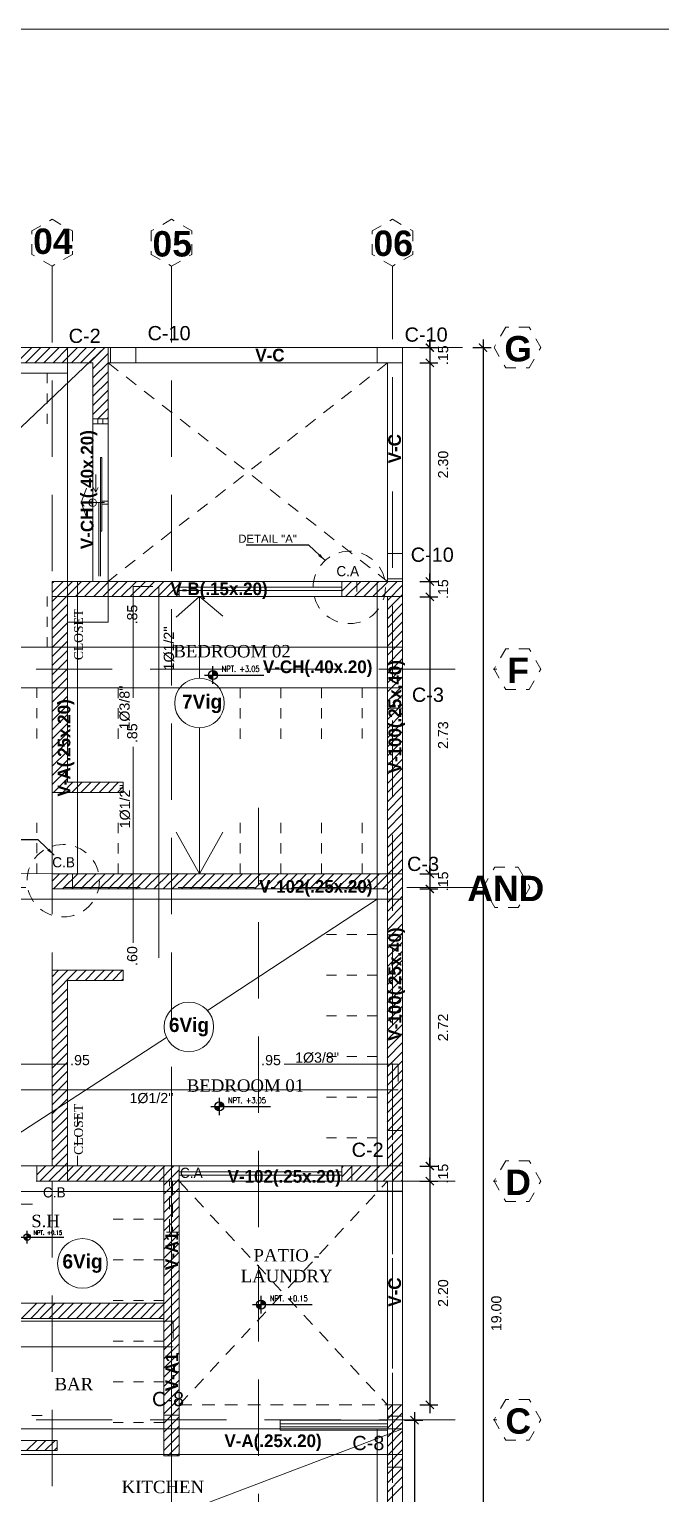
# Model space of a CAD drawing. Header units: millimetres. Extents: x -59 to 123, y 54 to 155.
# Drawn here: x 87.49 to 93.7, y 109.98 to 124.39 of the extents above; entities that cross this region are included whole.
import ezdxf
from ezdxf.enums import TextEntityAlignment as Align

# ---------------------------------------------------------------- set-up
doc = ezdxf.new("R2010")
doc.units = ezdxf.units.MM
for name, pattern in [('ACAD_ISO02W100', [15, 12, -3]), ('CONTINUA', [0]), ('DASHED', [0.75, 0.5, -0.25]), ('DASHED2', [0.375, 0.25, -0.125]), ('HIDDEN2', [0.1875, 0.125, -0.0625]), ('RAYITAS', [0.375, 0.25, -0.125])]:
    doc.linetypes.add(name, pattern=pattern)
doc.layers.get('0').update_dxf_attribs({"lineweight": 9})
doc.layers.get('Defpoints').update_dxf_attribs({"lineweight": 0})
for name, color, linetype in [('A-COT', 8, 'Continuous'), ('A-IND niveles', 8, 'Continuous'), ('A-PROY', 8, 'HIDDEN2'), ('A-TEX 010', 7, 'Continuous'), ('TEXTO', 2, 'Continuous')]:
    doc.layers.add(name, color=color, linetype=linetype)
for name, color, linetype, lineweight in [('A_mobiliario', 252, 'Continuous', 15), ('ACERO', 150, 'CONTINUA', 40), ('COTAS', 8, 'Continuous', 5), ('DET-CORTE', 86, 'Continuous', 50), ('EJES', 6, 'ACAD_ISO02W100', 5), ('murobajo', 7, 'Continuous', 30), ('MUROS', 7, 'Continuous', 80), ('PLUMA 1', 1, 'Continuous', 9), ('pluma1', 1, 'Continuous', 9), ('TEXTO VIGAS', 2, 'Continuous', 20), ('VENTANA BAJA', 150, 'Continuous', 20), ('VENTANAS', 7, 'Continuous', 0), ('VIDRIO', 7, 'Continuous', 5), ('VIGAS', 2, 'Continuous', 25), ('viguetas', 254, 'DASHED2', 9)]:
    doc.layers.add(name, color=color, linetype=linetype, lineweight=lineweight)
doc.styles.add('Henry', font='GOTHICB.TTF')
doc.styles.add('LUIS', font='arial.ttf')
doc.styles.add('ROMANS', font='ROMANS.SHX', dxfattribs={"width": 1.35, "height": 0.29})
doc.styles.add('ROMANS 0.75', font='romans.shx', dxfattribs={"width": 0.75})
doc.styles.get("Standard").update_dxf_attribs({"font": 'arial.ttf'})
doc.styles.add('STILUS', font='arial.ttf')
doc.styles.add('style1', font='arial.ttf', dxfattribs={"height": 0.1})
doc.styles.add('style2', font='bgothm.ttf')
doc.dimstyles.new('luis1', dxfattribs={"dimtxt": 0.1, "dimasz": 0.08, "dimexe": 0.08, "dimexo": 0.08, "dimgap": 0.08, "dimtad": 2, "dimzin": 4, "dimdsep": 46, "dimtxsty": 'style1', "dimblk": 'ARCHTICK', "dimcen": 2, "dimdle": 0.08, "dimclrd": 256, "dimclre": 256, "dimclrt": 256, "dimadec": 0, "dimazin": 1, "dimtfac": 1, "dimtix": 1, "dimtmove": 0, "dimatfit": 3, "dimfxl": 1, "dimtolj": 1, "dimarcsym": 0})

# ---------------------------------------------------------------- blocks, each defined once
blk = doc.blocks.new('A$C45F17A5E')
at = {"color": 250, "lineweight": 0}
for p, q in [((0.13, 0.259), (0.13, 0.203)), ((0.144, 0.229), (0.144, 0)), ((0.158, 0.259), (0.158, 0.203))]:
    blk.add_line(p, q, dxfattribs=at)
blk.add_lwpolyline([(0.288, 0.052), (0.144, 0), (0, 0.052)], dxfattribs=at)
blk.add_circle((0.144, 0.114), 0.0379, dxfattribs=at)
blk = doc.blocks.new('A$C37766BCA')
blk.add_line((0, 0.181), (1.22, 0.181))
blk.add_lwpolyline([(0.174, 0), (0.174, 0.361)])
at = {"const_width": 0.0923}
for points in [[(0.128, 0.181, 0.414214), (0.174, 0.135)], [(0.221, 0.181, 0.414214), (0.174, 0.227, 0.414214)]]:
    blk.add_lwpolyline(points, format="xyb", dxfattribs=at)
blk.add_circle((0.174, 0.181), 0.0923)
blk = doc.blocks.new('_ArchTick')
at = {"color": 0, "linetype": 'ByBlock', "const_width": 0.15}
blk.add_lwpolyline([(-0.5, -0.5), (0.5, 0.5)], dxfattribs=at)
blk = doc.blocks.new('*D1051')
at = {"layer": 'A-COT', "linetype": 'Continuous', "lineweight": -2, "transparency": 16777216}
for p, q in [((91.431, 121.254), (91.431, 121.334)), ((91.331, 121.254), (91.511, 121.254)), ((91.431, 121.254), (91.431, 121.104)), ((91.331, 121.104), (91.511, 121.104)), ((91.431, 121.104), (91.431, 121.024))]:
    blk.add_line(p, q, dxfattribs=at)
at = {"layer": 'Defpoints', "color": 0, "linetype": 'CONTINUA', "transparency": 16777216}
for p in [(91.163, 121.254), (91.013, 121.104), (91.431, 121.104)]:
    blk.add_point(p, dxfattribs=at)
at = {"layer": 'A-COT', "linetype": 'CONTINUA', "lineweight": -2, "transparency": 16777216, "xscale": 0.08, "yscale": 0.08, "zscale": 0.08}
for p, rotation in [((91.431, 121.254), 270), ((91.431, 121.104), 90)]:
    blk.add_blockref('_ArchTick', p, dxfattribs=dict(at, rotation=rotation))
at = {"layer": 'A-COT', "linetype": 'CONTINUA', "lineweight": 5, "transparency": 16777216, "insert": (91.562, 121.179), "char_height": 0.1, "attachment_point": 5, "rotation": 90, "style": 'style1'}
blk.add_mtext('\\A1;.15', dxfattribs=at)
blk = doc.blocks.new('*D1052')
at = {"layer": 'A-COT', "linetype": 'Continuous', "lineweight": -2, "transparency": 16777216}
for p, q in [((91.955, 121.334), (91.955, 102.174)), ((91.855, 121.254), (92.035, 121.254)), ((91.855, 102.254), (92.035, 102.254))]:
    blk.add_line(p, q, dxfattribs=at)
at = {"layer": 'Defpoints', "color": 0, "linetype": 'CONTINUA', "transparency": 16777216}
for p in [(91.163, 121.254), (91.163, 102.254), (91.955, 102.254)]:
    blk.add_point(p, dxfattribs=at)
at = {"layer": 'A-COT', "linetype": 'CONTINUA', "lineweight": -2, "transparency": 16777216, "xscale": 0.08, "yscale": 0.08, "zscale": 0.08}
for p, rotation in [((91.955, 121.254), 90), ((91.955, 102.254), 270)]:
    blk.add_blockref('_ArchTick', p, dxfattribs=dict(at, rotation=rotation))
at = {"layer": 'A-COT', "linetype": 'CONTINUA', "lineweight": 5, "transparency": 16777216, "insert": (92.086, 111.754), "char_height": 0.1, "attachment_point": 5, "rotation": 90, "style": 'style1'}
blk.add_mtext('\\A1;19.00', dxfattribs=at)
blk = doc.blocks.new('*D1065')
at = {"layer": 'A-COT', "linetype": 'Continuous', "lineweight": -2, "transparency": 16777216}
for p, q in [((91.431, 121.334), (91.431, 118.874)), ((91.331, 121.254), (91.511, 121.254)), ((91.331, 118.954), (91.511, 118.954))]:
    blk.add_line(p, q, dxfattribs=at)
at = {"layer": 'Defpoints', "color": 0, "linetype": 'CONTINUA', "transparency": 16777216}
for p in [(91.163, 121.254), (91.163, 118.954), (91.431, 118.954)]:
    blk.add_point(p, dxfattribs=at)
at = {"layer": 'A-COT', "linetype": 'CONTINUA', "lineweight": -2, "transparency": 16777216, "xscale": 0.08, "yscale": 0.08, "zscale": 0.08}
for p, rotation in [((91.431, 121.254), 90), ((91.431, 118.954), 270)]:
    blk.add_blockref('_ArchTick', p, dxfattribs=dict(at, rotation=rotation))
at = {"layer": 'A-COT', "linetype": 'CONTINUA', "lineweight": 5, "transparency": 16777216, "insert": (91.562, 120.104), "char_height": 0.1, "attachment_point": 5, "rotation": 90, "style": 'style1'}
blk.add_mtext('\\A1;2.30', dxfattribs=at)
blk = doc.blocks.new('*D1066')
at = {"layer": 'A-COT', "linetype": 'Continuous', "lineweight": -2, "transparency": 16777216}
for p, q in [((91.431, 118.954), (91.431, 119.034)), ((91.331, 118.954), (91.511, 118.954)), ((91.431, 118.954), (91.431, 118.804)), ((91.331, 118.804), (91.511, 118.804)), ((91.431, 118.804), (91.431, 118.724))]:
    blk.add_line(p, q, dxfattribs=at)
at = {"layer": 'Defpoints', "color": 0, "linetype": 'CONTINUA', "transparency": 16777216}
for p in [(91.163, 118.954), (91.013, 118.804), (91.431, 118.804)]:
    blk.add_point(p, dxfattribs=at)
at = {"layer": 'A-COT', "linetype": 'CONTINUA', "lineweight": -2, "transparency": 16777216, "xscale": 0.08, "yscale": 0.08, "zscale": 0.08}
for p, rotation in [((91.431, 118.954), 270), ((91.431, 118.804), 90)]:
    blk.add_blockref('_ArchTick', p, dxfattribs=dict(at, rotation=rotation))
at = {"layer": 'A-COT', "linetype": 'CONTINUA', "lineweight": 5, "transparency": 16777216, "insert": (91.562, 118.879), "char_height": 0.1, "attachment_point": 5, "rotation": 90, "style": 'style1'}
blk.add_mtext('\\A1;.15', dxfattribs=at)
blk = doc.blocks.new('*D1067')
at = {"layer": 'A-COT', "linetype": 'Continuous', "lineweight": -2, "transparency": 16777216}
for p, q in [((91.431, 118.884), (91.431, 115.999)), ((91.331, 118.804), (91.511, 118.804)), ((91.331, 116.079), (91.511, 116.079))]:
    blk.add_line(p, q, dxfattribs=at)
at = {"layer": 'Defpoints', "color": 0, "linetype": 'CONTINUA', "transparency": 16777216}
for p in [(91.013, 118.804), (91.013, 116.079), (91.431, 116.079)]:
    blk.add_point(p, dxfattribs=at)
at = {"layer": 'A-COT', "linetype": 'CONTINUA', "lineweight": -2, "transparency": 16777216, "xscale": 0.08, "yscale": 0.08, "zscale": 0.08}
for p, rotation in [((91.431, 118.804), 90), ((91.431, 116.079), 270)]:
    blk.add_blockref('_ArchTick', p, dxfattribs=dict(at, rotation=rotation))
at = {"layer": 'A-COT', "linetype": 'CONTINUA', "lineweight": 5, "transparency": 16777216, "insert": (91.562, 117.442), "char_height": 0.1, "attachment_point": 5, "rotation": 90, "style": 'style1'}
blk.add_mtext('\\A1;2.73', dxfattribs=at)
blk = doc.blocks.new('*D1068')
at = {"layer": 'A-COT', "linetype": 'Continuous', "lineweight": -2, "transparency": 16777216}
for p, q in [((91.431, 116.079), (91.431, 116.159)), ((91.331, 116.079), (91.511, 116.079)), ((91.431, 116.079), (91.431, 115.929)), ((91.331, 115.929), (91.511, 115.929)), ((91.431, 115.929), (91.431, 115.849))]:
    blk.add_line(p, q, dxfattribs=at)
at = {"layer": 'Defpoints', "color": 0, "linetype": 'CONTINUA', "transparency": 16777216}
for p in [(91.013, 116.079), (91.013, 115.929), (91.431, 115.929)]:
    blk.add_point(p, dxfattribs=at)
at = {"layer": 'A-COT', "linetype": 'CONTINUA', "lineweight": -2, "transparency": 16777216, "xscale": 0.08, "yscale": 0.08, "zscale": 0.08}
for p, rotation in [((91.431, 116.079), 270), ((91.431, 115.929), 90)]:
    blk.add_blockref('_ArchTick', p, dxfattribs=dict(at, rotation=rotation))
at = {"layer": 'A-COT', "linetype": 'CONTINUA', "lineweight": 5, "transparency": 16777216, "insert": (91.562, 116.004), "char_height": 0.1, "attachment_point": 5, "rotation": 90, "style": 'style1'}
blk.add_mtext('\\A1;.15', dxfattribs=at)
blk = doc.blocks.new('*D1069')
at = {"layer": 'A-COT', "linetype": 'Continuous', "lineweight": -2, "transparency": 16777216}
for p, q in [((91.431, 116.009), (91.431, 113.124)), ((91.331, 115.929), (91.511, 115.929)), ((91.331, 113.204), (91.511, 113.204))]:
    blk.add_line(p, q, dxfattribs=at)
at = {"layer": 'Defpoints', "color": 0, "linetype": 'CONTINUA', "transparency": 16777216}
for p in [(91.013, 115.929), (91.013, 113.204), (91.431, 113.204)]:
    blk.add_point(p, dxfattribs=at)
at = {"layer": 'A-COT', "linetype": 'CONTINUA', "lineweight": -2, "transparency": 16777216, "xscale": 0.08, "yscale": 0.08, "zscale": 0.08}
for p, rotation in [((91.431, 115.929), 90), ((91.431, 113.204), 270)]:
    blk.add_blockref('_ArchTick', p, dxfattribs=dict(at, rotation=rotation))
at = {"layer": 'A-COT', "linetype": 'CONTINUA', "lineweight": 5, "transparency": 16777216, "insert": (91.561, 114.567), "char_height": 0.1, "attachment_point": 5, "rotation": 90, "style": 'style1'}
blk.add_mtext('\\A1;2.72', dxfattribs=at)
blk = doc.blocks.new('*D1070')
at = {"layer": 'A-COT', "linetype": 'Continuous', "lineweight": -2, "transparency": 16777216}
for p, q in [((91.431, 113.204), (91.431, 113.284)), ((91.331, 113.204), (91.511, 113.204)), ((91.431, 113.204), (91.431, 113.054)), ((91.331, 113.054), (91.511, 113.054)), ((91.431, 113.054), (91.431, 112.974))]:
    blk.add_line(p, q, dxfattribs=at)
at = {"layer": 'Defpoints', "color": 0, "linetype": 'CONTINUA', "transparency": 16777216}
for p in [(91.013, 113.204), (91.163, 113.054), (91.431, 113.054)]:
    blk.add_point(p, dxfattribs=at)
at = {"layer": 'A-COT', "linetype": 'CONTINUA', "lineweight": -2, "transparency": 16777216, "xscale": 0.08, "yscale": 0.08, "zscale": 0.08}
for p, rotation in [((91.431, 113.204), 270), ((91.431, 113.054), 90)]:
    blk.add_blockref('_ArchTick', p, dxfattribs=dict(at, rotation=rotation))
at = {"layer": 'A-COT', "linetype": 'CONTINUA', "lineweight": 5, "transparency": 16777216, "insert": (91.562, 113.129), "char_height": 0.1, "attachment_point": 5, "rotation": 90, "style": 'style1'}
blk.add_mtext('\\A1;.15', dxfattribs=at)
blk = doc.blocks.new('*D1071')
at = {"layer": 'A-COT', "linetype": 'Continuous', "lineweight": -2, "transparency": 16777216}
for p, q in [((91.431, 113.134), (91.431, 110.774)), ((91.331, 113.054), (91.511, 113.054)), ((91.331, 110.854), (91.511, 110.854))]:
    blk.add_line(p, q, dxfattribs=at)
at = {"layer": 'Defpoints', "color": 0, "linetype": 'CONTINUA', "transparency": 16777216}
for p in [(91.163, 113.054), (91.163, 110.854), (91.431, 110.854)]:
    blk.add_point(p, dxfattribs=at)
at = {"layer": 'A-COT', "linetype": 'CONTINUA', "lineweight": -2, "transparency": 16777216, "xscale": 0.08, "yscale": 0.08, "zscale": 0.08}
for p, rotation in [((91.431, 113.054), 90), ((91.431, 110.854), 270)]:
    blk.add_blockref('_ArchTick', p, dxfattribs=dict(at, rotation=rotation))
at = {"layer": 'A-COT', "linetype": 'CONTINUA', "lineweight": 5, "transparency": 16777216, "insert": (91.562, 111.954), "char_height": 0.1, "attachment_point": 5, "rotation": 90, "style": 'style1'}
blk.add_mtext('\\A1;2.20', dxfattribs=at)
blk = doc.blocks.new('*D1072')
at = {"layer": 'A-COT', "linetype": 'Continuous', "lineweight": -2, "transparency": 16777216}
for p, q in [((91.281, 110.784), (91.281, 108.474)), ((91.181, 110.704), (91.361, 110.704)), ((91.181, 108.554), (91.361, 108.554))]:
    blk.add_line(p, q, dxfattribs=at)
at = {"layer": 'Defpoints', "color": 0, "linetype": 'CONTINUA', "transparency": 16777216}
for p in [(91.013, 110.704), (91.013, 108.554), (91.281, 108.554)]:
    blk.add_point(p, dxfattribs=at)
at = {"layer": 'A-COT', "linetype": 'CONTINUA', "lineweight": -2, "transparency": 16777216, "xscale": 0.08, "yscale": 0.08, "zscale": 0.08}
for p, rotation in [((91.281, 110.704), 90), ((91.281, 108.554), 270)]:
    blk.add_blockref('_ArchTick', p, dxfattribs=dict(at, rotation=rotation))
at = {"layer": 'A-COT', "linetype": 'CONTINUA', "lineweight": 5, "transparency": 16777216, "insert": (91.412, 109.629), "char_height": 0.1, "attachment_point": 5, "rotation": 90, "style": 'style1'}
blk.add_mtext('\\A1;2.15', dxfattribs=at)

msp = doc.modelspace()

# ---------------------------------------------------------------- hatches: boundary and pattern name
at = {"layer": 'MUROS', "linetype": 'CONTINUA', "lineweight": 5, "ltscale": 0.09}
h = msp.add_hatch(dxfattribs=at)
h.set_pattern_fill('JIS_WOOD', color=256, scale=0.09)
h.set_pattern_definition([(45, (-283.14804, 166.16619), (-0.045, 0.045), [])])
h.paths.add_polyline_path([(91.1632, 118.9545), (90.5632, 118.9545), (90.5632, 118.8045), (91.0132, 118.8045), (91.0132, 116.0795), (87.7132, 116.0795), (87.7132, 115.9295), (91.0132, 115.9295), (91.0111, 113.2045), (90.5632, 113.2045), (90.5632, 113.0545), (91.1632, 113.0545)])
h = msp.add_hatch(dxfattribs=at)
h.set_pattern_fill('JIS_WOOD', color=256, scale=0.09)
h.set_pattern_definition([(45, (-306.68651, 166.16619), (-0.045, 0.045), [])])
h.paths.add_polyline_path([(87.7132, 118.9545), (87.7132, 116.8795), (88.4132, 116.8795), (88.4132, 116.9795), (87.8632, 116.9795), (87.8632, 118.8045), (88.9632, 118.8045), (88.9632, 118.9545)])

# ---------------------------------------------------------------- linework, layer by layer
at = {"lineweight": 5}
msp.add_line((88.1132, 120.5545), (88.1132, 118.9545), dxfattribs=at)
for points in [[(88.1415, 120.0056), (88.1415, 119.8333)], [(88.1652, 119.8792), (88.1415, 119.8333), (88.1179, 119.8792)]]:
    msp.add_lwpolyline(points, dxfattribs=at)
at = {"color": 3, "linetype": 'RAYITAS', "lineweight": 5, "ltscale": 0.2}
for points in [[(90.7132, 118.9545), (90.7132, 118.8045), (90.5632, 118.8045), (90.5632, 118.9545)], [(88.962, 113.2045), (88.962, 113.0545), (88.812, 113.0545), (88.812, 113.2045)]]:
    msp.add_lwpolyline(points, close=True, dxfattribs=at)
at = {"color": 3, "lineweight": 5, "ltscale": 0.2}
for points in [[(87.7132, 116.0795), (87.9132, 116.0795), (87.9132, 115.9295), (87.7132, 115.9295)], [(87.8632, 113.0545), (87.5633, 113.0545), (87.5633, 113.2045), (87.8632, 113.2045)]]:
    msp.add_lwpolyline(points, close=True, dxfattribs=at)
at = {"layer": 'A-PROY', "lineweight": 5}
for p, q in [((88.2632, 121.1045), (91.0132, 118.9545)), ((91.0132, 121.1045), (88.2632, 118.9545)), ((88.2632, 120.5545), (88.2632, 118.9545)), ((91.1632, 118.8045), (87.7132, 118.8045)), ((88.9632, 113.0545), (88.8132, 113.0545)), ((88.9632, 113.0545), (88.8132, 113.0545)), ((88.8684, 112.5545), (88.8684, 113.0545)), ((88.8987, 113.0545), (88.8987, 112.5545)), ((88.9632, 110.8545), (91.0132, 113.0545)), ((88.9632, 113.0545), (91.0132, 110.8545)), ((88.9632, 112.5545), (88.8132, 112.5545)), ((88.9632, 110.8545), (91.0132, 110.8545)), ((87.5133, 110.7496), (87.6133, 110.7496))]:
    msp.add_line(p, q, dxfattribs=at)
at = {"layer": 'A_mobiliario', "color": 6, "lineweight": 5}
for points in [[(87.8632, 121.2545), (88.2632, 121.2545), (88.2632, 120.5045), (88.1132, 120.5045), (88.1132, 121.1045), (87.8632, 121.1045), (87.8632, 121.2545), (88.2632, 121.2545)], [(91.1632, 113.5545), (91.0132, 113.5545), (91.0132, 113.2045), (90.6632, 113.2045), (90.6632, 113.0545), (91.1632, 113.0545), (91.1632, 113.5545)]]:
    msp.add_lwpolyline(points, dxfattribs=at)
for points in [[(88.2882, 121.1045), (88.5382, 121.1045), (88.5382, 121.2545), (88.2882, 121.2545)], [(90.9132, 121.1045), (91.1632, 121.1045), (91.1632, 121.2545), (90.9132, 121.2545)], [(91.1632, 118.9795), (91.1632, 119.2295), (91.0132, 119.2295), (91.0132, 118.9795)], [(91.1632, 118.307), (91.0132, 118.307), (91.0132, 117.707), (91.1632, 117.707)], [(91.1632, 116.0795), (91.0132, 116.0795), (91.0132, 115.4795), (91.1632, 115.4795)], [(88.9632, 110.7545), (88.8132, 110.7545), (88.8132, 110.3545), (88.9632, 110.3545)], [(91.1632, 110.7427), (91.0132, 110.7427), (91.0132, 110.2427), (91.1632, 110.2427)]]:
    msp.add_lwpolyline(points, close=True, dxfattribs=at)
at = {"layer": 'ACERO', "lineweight": 5}
for p, q in [((88.5121, 117.3264), (88.5121, 115.6264)), ((88.5121, 116.6832), (88.5121, 115.3994)), ((87.8633, 114.2045), (82.7012, 114.2045)), ((91.1176, 114.2045), (89.9977, 114.2045)), ((91.1176, 114.0345), (91.1176, 114.2045)), ((91.1176, 113.9545), (82.7048, 113.9545)), ((88.903, 111.6768), (82.6968, 111.6768)), ((88.903, 111.6768), (88.903, 111.5068)), ((88.9041, 111.4268), (82.6968, 111.4268))]:
    msp.add_line(p, q, dxfattribs=at)
for points in [[(88.5121, 117.8099), (88.5121, 118.9035), (88.7048, 118.9035)], [(88.7633, 118.9045), (88.7633, 115.2516)]]:
    msp.add_lwpolyline(points, dxfattribs=at)
at = {"layer": 'COTAS', "linetype": 'RAYITAS', "lineweight": 5, "ltscale": 0.5}
for centre in [(90.6384, 118.8954), (87.822, 116.0099)]:
    msp.add_circle(centre, 0.3563, dxfattribs=at)
at = {"layer": 'DET-CORTE', "lineweight": 5, "ltscale": 0.5}
msp.add_lwpolyline([(79.1516, 95.2389), (122.7657, 95.2389), (122.7657, 124.3856), (79.1516, 124.3856)], close=True, dxfattribs=at)
at = {"layer": 'EJES', "linetype": 'DASHED', "lineweight": 5, "ltscale": 1.5}
for p, q in [((87.7132, 122.0557), (87.7132, 100.8968)), ((88.8882, 122.0557), (88.8882, 101.4782)), ((91.0632, 110.0879), (91.0632, 122.0557)), ((87.6278, 121.2545), (92.0917, 121.2545)), ((81.929, 118.0903), (92.0917, 118.0903)), ((89.7442, 116.7279), (89.7442, 101.4532)), ((91.9551, 115.9452), (82.3079, 115.9452)), ((88.8882, 113.5718), (88.8882, 101.604)), ((91.0632, 113.421), (91.0632, 101.4532)), ((81.929, 113.0545), (92.0917, 113.0545)), ((87.5179, 112.8297), (82.8034, 112.8297)), ((81.929, 110.7064), (92.0917, 110.7064))]:
    msp.add_line(p, q, dxfattribs=at)
at = {"layer": 'EJES', "lineweight": 5, "ltscale": 0.003}
for points in [[(87.9128, 122.171), (87.7132, 122.0557), (87.5136, 122.171), (87.5136, 122.4015), (87.7132, 122.5167), (87.9128, 122.4015)], [(89.0878, 122.4015), (88.8882, 122.5167), (88.6886, 122.4015), (88.6886, 122.171), (88.8882, 122.0557), (89.0878, 122.171)], [(91.2628, 122.171), (91.0632, 122.0557), (90.8636, 122.171), (90.8636, 122.4015), (91.0632, 122.5167), (91.2628, 122.4015)], [(92.4086, 121.0548), (92.5239, 121.2545), (92.4086, 121.4541), (92.1781, 121.4541), (92.0629, 121.2545), (92.1781, 121.0548)], [(92.4086, 117.8906), (92.5239, 118.0903), (92.4086, 118.2899), (92.1781, 118.2899), (92.0629, 118.0903), (92.1781, 117.8906)], [(92.0704, 115.7456), (91.9551, 115.9452), (92.0704, 116.1448), (92.3009, 116.1448), (92.4161, 115.9452), (92.3009, 115.7456)], [(92.4086, 112.8548), (92.5239, 113.0545), (92.4086, 113.2541), (92.1781, 113.2541), (92.0629, 113.0545), (92.1781, 112.8548)], [(92.4086, 110.5068), (92.5239, 110.7064), (92.4086, 110.9061), (92.1781, 110.9061), (92.0629, 110.7064), (92.1781, 110.5068)]]:
    msp.add_lwpolyline(points, close=True, dxfattribs=at)
at = {"layer": 'murobajo', "lineweight": 5}
for p, q in [((88.2632, 121.2545), (91.1632, 121.2545)), ((91.1632, 118.9545), (91.1632, 121.2545)), ((91.0132, 121.1045), (88.2632, 121.1045)), ((91.0132, 118.9545), (91.0132, 121.1045)), ((88.9632, 118.9545), (90.5632, 118.9545)), ((88.9632, 118.8045), (90.5632, 118.8045)), ((88.9632, 113.2045), (90.5632, 113.2045)), ((88.9632, 113.0545), (90.5632, 113.0545)), ((91.0132, 113.0545), (91.0132, 110.8545)), ((91.1632, 113.0545), (91.1632, 110.8545)), ((89.9582, 110.7045), (91.0132, 110.7045)), ((89.9582, 110.7045), (89.9582, 110.6045)), ((89.9582, 110.6045), (91.0132, 110.6045))]:
    msp.add_line(p, q, dxfattribs=at)
at = {"layer": 'MUROS', "linetype": 'CONTINUA', "lineweight": 5, "ltscale": 0.09}
for p, q in [((88.2632, 121.2545), (82.6632, 121.2545)), ((87.3618, 121.1045), (87.5118, 121.2545)), ((87.4518, 121.1045), (87.6018, 121.2545)), ((87.5418, 121.1045), (87.6918, 121.2545)), ((87.6318, 121.1045), (87.7818, 121.2545)), ((87.7218, 121.1045), (87.8718, 121.2545)), ((87.8118, 121.1045), (87.9618, 121.2545)), ((87.9018, 121.1045), (88.0518, 121.2545)), ((87.9918, 121.1045), (88.1418, 121.2545)), ((88.0818, 121.1045), (88.2318, 121.2545)), ((88.1132, 121.0459), (88.2632, 121.1959)), ((88.2632, 120.5545), (88.2632, 121.2545)), ((88.1132, 121.1045), (82.8132, 121.1045)), ((88.1132, 120.9559), (88.2632, 121.1059)), ((88.1132, 120.5545), (88.1132, 121.1045)), ((88.1132, 120.8659), (88.2632, 121.0159)), ((88.1132, 120.7759), (88.2632, 120.9259)), ((88.1132, 120.6859), (88.2632, 120.8359)), ((88.1132, 120.5959), (88.2632, 120.7459)), ((88.1618, 120.5545), (88.2632, 120.6559)), ((88.1132, 120.5545), (88.2632, 120.5545)), ((88.2518, 120.5545), (88.2632, 120.5659)), ((88.1882, 119.4472), (88.2032, 119.4472)), ((87.7132, 118.9545), (87.7132, 116.8795)), ((87.7132, 118.9545), (88.9632, 118.9545)), ((88.9632, 118.9545), (88.9632, 118.8045)), ((90.5632, 118.9545), (91.1632, 118.9545)), ((90.5632, 118.8045), (90.5632, 118.9545)), ((91.1632, 113.0545), (91.1632, 118.9545)), ((87.8632, 118.8045), (87.8632, 116.9795)), ((87.8632, 118.8045), (88.9632, 118.8045)), ((90.5632, 118.8045), (91.0132, 118.8045)), ((91.0132, 116.0795), (91.0132, 118.8045)), ((88.4132, 116.9795), (87.8632, 116.9795)), ((88.4132, 116.8795), (88.4132, 116.9795)), ((87.7132, 116.8795), (88.4132, 116.8795)), ((87.7132, 116.0795), (91.0132, 116.0795)), ((87.7132, 115.9295), (91.0132, 115.9295)), ((91.0132, 113.2045), (91.0132, 115.9295)), ((87.7132, 115.0659), (87.7768, 115.1295)), ((87.7132, 114.9759), (87.8668, 115.1295)), ((87.7132, 114.8859), (87.9568, 115.1295)), ((87.7132, 115.1295), (88.4132, 115.1295)), ((87.7132, 115.1295), (87.7132, 113.2045)), ((87.9468, 115.0295), (88.0468, 115.1295)), ((88.0368, 115.0295), (88.1368, 115.1295)), ((88.1268, 115.0295), (88.2268, 115.1295)), ((88.2168, 115.0295), (88.3168, 115.1295)), ((88.3068, 115.0295), (88.4068, 115.1295)), ((88.4132, 115.1295), (88.4132, 115.0295)), ((88.4132, 115.0295), (87.8632, 115.0295)), ((87.8632, 113.2045), (87.8632, 115.0295)), ((88.3968, 115.0295), (88.4132, 115.0459)), ((87.7132, 114.7959), (87.8632, 114.9459)), ((87.7132, 114.7059), (87.8632, 114.8559)), ((87.7132, 114.6159), (87.8632, 114.7659)), ((87.7132, 114.5259), (87.8632, 114.6759)), ((87.7132, 114.4359), (87.8632, 114.5859)), ((87.7132, 114.3459), (87.8632, 114.4959)), ((87.7132, 114.2559), (87.8632, 114.4059)), ((87.7132, 114.1659), (87.8632, 114.3159)), ((87.7132, 114.0759), (87.8632, 114.2259)), ((87.7132, 113.9859), (87.8632, 114.1359)), ((87.7132, 113.8959), (87.8632, 114.0459)), ((87.7132, 113.8059), (87.8632, 113.9559)), ((87.7132, 113.7159), (87.8632, 113.8659)), ((87.7132, 113.6259), (87.8632, 113.7759)), ((87.7132, 113.5359), (87.8632, 113.6859)), ((87.7132, 113.4459), (87.8632, 113.5959)), ((87.7132, 113.3559), (87.8632, 113.5059)), ((87.7132, 113.2659), (87.8632, 113.4159)), ((87.5918, 113.0545), (87.8632, 113.3259)), ((87.6818, 113.0545), (87.8632, 113.2359)), ((87.5633, 113.116), (87.6518, 113.2045)), ((87.7718, 113.0545), (87.9218, 113.2045)), ((87.8618, 113.0545), (88.0118, 113.2045)), ((88.9632, 113.2045), (87.8632, 113.2045)), ((87.9518, 113.0545), (88.1018, 113.2045)), ((88.0418, 113.0545), (88.1918, 113.2045)), ((88.1318, 113.0545), (88.2818, 113.2045)), ((88.2218, 113.0545), (88.3718, 113.2045)), ((88.3118, 113.0545), (88.4618, 113.2045)), ((88.9632, 113.2045), (88.3132, 113.2045)), ((88.9632, 113.2045), (88.3132, 113.2045)), ((88.4018, 113.0545), (88.5518, 113.2045)), ((88.4918, 113.0545), (88.6418, 113.2045)), ((88.5818, 113.0545), (88.7318, 113.2045)), ((88.6718, 113.0545), (88.8218, 113.2045)), ((88.7618, 113.0545), (88.9118, 113.2045)), ((88.8132, 113.0159), (88.9632, 113.1659)), ((88.9632, 110.3545), (88.9632, 113.2045)), ((88.9632, 110.3545), (88.9632, 113.2045)), ((87.5633, 113.0545), (88.8132, 113.0545)), ((88.8132, 112.9259), (88.9632, 113.0759)), ((88.8132, 113.0545), (88.8132, 111.8545)), ((88.8132, 112.8359), (88.9632, 112.9859)), ((88.8132, 112.7459), (88.9632, 112.8959)), ((88.8132, 112.6559), (88.9632, 112.8059)), ((88.8132, 112.5659), (88.9632, 112.7159)), ((88.8132, 112.4759), (88.9632, 112.6259)), ((88.8132, 112.3859), (88.9632, 112.5359)), ((88.8132, 112.2959), (88.9632, 112.4459)), ((88.8132, 112.2059), (88.9632, 112.3559)), ((88.8132, 112.1159), (88.9632, 112.2659)), ((88.8132, 112.0259), (88.9632, 112.1759)), ((88.8132, 111.9359), (88.9632, 112.0859)), ((88.6718, 111.7045), (88.9632, 111.9959)), ((86.8132, 111.8545), (88.8132, 111.8545)), ((87.4118, 111.7045), (87.5618, 111.8545)), ((87.5018, 111.7045), (87.6518, 111.8545)), ((87.5918, 111.7045), (87.7418, 111.8545)), ((87.6818, 111.7045), (87.8318, 111.8545)), ((87.7718, 111.7045), (87.9218, 111.8545)), ((87.8618, 111.7045), (88.0118, 111.8545)), ((87.9518, 111.7045), (88.1018, 111.8545)), ((88.0418, 111.7045), (88.1918, 111.8545)), ((88.1318, 111.7045), (88.2818, 111.8545)), ((88.2218, 111.7045), (88.3718, 111.8545)), ((88.3118, 111.7045), (88.4618, 111.8545)), ((88.4018, 111.7045), (88.5518, 111.8545)), ((88.4918, 111.7045), (88.6418, 111.8545)), ((88.5818, 111.7045), (88.7318, 111.8545)), ((88.7618, 111.7045), (88.9632, 111.9059)), ((88.8132, 111.6659), (88.9632, 111.8159)), ((86.6632, 111.7045), (88.8132, 111.7045)), ((88.8132, 111.5759), (88.9632, 111.7259)), ((88.8132, 110.3545), (88.8132, 111.7045)), ((88.8132, 111.4859), (88.9632, 111.6359)), ((88.8132, 111.3959), (88.9632, 111.5459)), ((88.8132, 111.3059), (88.9632, 111.4559)), ((88.8132, 111.2159), (88.9632, 111.3659)), ((88.8132, 111.1259), (88.9632, 111.2759)), ((88.8132, 111.0359), (88.9632, 111.1859)), ((88.8132, 110.9459), (88.9632, 111.0959)), ((88.8132, 110.8559), (88.9632, 111.0059)), ((88.8132, 110.7659), (88.9632, 110.9159)), ((88.8132, 110.6759), (88.9632, 110.8259)), ((91.0132, 110.8059), (91.0618, 110.8545)), ((91.0132, 110.7159), (91.1518, 110.8545)), ((91.0132, 108.5545), (91.0132, 110.8545)), ((91.0132, 110.6259), (91.1632, 110.7759)), ((91.1632, 103.7545), (91.1632, 110.8545)), ((88.8132, 110.5859), (88.9632, 110.7359)), ((88.8132, 110.4959), (88.9632, 110.6459)), ((91.0132, 110.5359), (91.1632, 110.6859)), ((86.6632, 110.5045), (87.7633, 110.5045)), ((87.4618, 110.4045), (87.5618, 110.5045)), ((87.5518, 110.4045), (87.6518, 110.5045)), ((87.6418, 110.4045), (87.7418, 110.5045)), ((87.7633, 110.4045), (87.7633, 110.5045)), ((88.8132, 110.4059), (88.9632, 110.5559)), ((91.0132, 110.4459), (91.1632, 110.5959)), ((91.0132, 110.3559), (91.1632, 110.5059)), ((86.6632, 110.4045), (87.7633, 110.4045)), ((87.7318, 110.4045), (87.7633, 110.436)), ((88.8518, 110.3545), (88.9632, 110.4659)), ((88.9418, 110.3545), (88.9632, 110.3759)), ((91.0132, 110.2659), (91.1632, 110.4159)), ((91.0132, 110.1759), (91.1632, 110.3259)), ((91.0132, 110.0859), (91.1632, 110.2359)), ((91.0132, 109.9959), (91.1632, 110.1459)), ((91.0132, 109.9059), (91.1632, 110.0559))]:
    msp.add_line(p, q, dxfattribs=at)
at = {"layer": 'MUROS', "color": 1, "lineweight": 5}
for p, q in [((87.7132, 116.0795), (87.7132, 115.9295)), ((87.5633, 113.0545), (87.5633, 113.2045)), ((87.5633, 113.2045), (87.7132, 113.2045)), ((90.5632, 113.0545), (90.5632, 113.2045)), ((90.5632, 113.2045), (91.0132, 113.2045)), ((90.5632, 113.0545), (91.1632, 113.0545)), ((91.0132, 110.8545), (91.1632, 110.8545)), ((88.8132, 110.3545), (88.9632, 110.3545))]:
    msp.add_line(p, q, dxfattribs=at)
at = {"layer": 'MUROS', "lineweight": 5}
msp.add_line((91.0132, 113.0545), (91.1632, 113.0545), dxfattribs=at)
at = {"layer": 'MUROS', "linetype": 'CONTINUA', "lineweight": 5, "ltscale": 0.09}
for points in [[(82.6632, 105.8295), (82.6632, 121.2545), (88.2632, 121.2545), (88.2632, 120.5545), (88.1132, 120.5545), (88.1132, 121.1045), (82.8132, 121.1045), (82.8132, 118.3795), (84.6632, 118.3795), (84.6632, 118.2295), (82.8132, 118.2295)], [(88.8132, 113.0545), (87.5633, 113.0545), (87.5633, 113.2045), (87.7132, 113.2045), (87.7132, 115.1295), (88.4132, 115.1295), (88.4132, 115.0295), (87.8632, 115.0295), (87.8632, 113.2045), (88.9632, 113.2045)], [(88.8132, 113.0545), (88.8132, 111.8545), (86.8132, 111.8545), (86.8132, 113.2045), (86.6632, 113.2045), (86.6632, 111.7045), (88.8132, 111.7045), (88.8132, 110.3545), (88.9632, 110.3545)], [(91.0132, 107.0545), (91.0132, 108.4045), (90.4132, 108.4045), (90.4132, 108.5545), (91.0132, 108.5545), (91.0132, 110.8545)], [(91.0132, 108.2045), (91.0132, 103.7545), (91.1632, 103.7545), (91.1632, 110.8545), (91.0132, 110.8545)]]:
    msp.add_lwpolyline(points, dxfattribs=at)
for points in [[(88.9632, 118.9545), (87.7132, 118.9545), (87.7132, 116.8795), (88.4132, 116.8795), (88.4132, 116.9795), (87.8632, 116.9795), (87.8632, 118.8045), (88.9632, 118.8045)], [(86.6632, 110.4045), (86.6632, 110.5045), (87.7633, 110.5045), (87.7633, 110.4045)]]:
    msp.add_lwpolyline(points, close=True, dxfattribs=at)
at = {"layer": 'PLUMA 1', "lineweight": 5}
for points in [[(82.8132, 116.1059), (88.2318, 121.2545)], [(89.1633, 118.8045), (88.9337, 118.6025)], [(89.1633, 118.0021), (89.1633, 118.8045)], [(89.1633, 118.8045), (89.3929, 118.6115)], [(89.1633, 116.0796), (89.1633, 117.5144)], [(89.1633, 116.0796), (88.9337, 116.4879)], [(89.1633, 116.0796), (89.3929, 116.4879)]]:
    msp.add_lwpolyline(points, dxfattribs=at)
for centre in [(89.1633, 117.7582), (89.059, 114.5722), (88.011, 112.2461)]:
    msp.add_circle(centre, 0.2439, dxfattribs=at)
at = {"layer": 'pluma1', "lineweight": 5}
msp.add_line((82.6632, 107.4045), (91.1632, 110.6177), dxfattribs=at)
for points in [[(89.2424, 114.733), (90.9132, 115.8295)], [(82.9132, 110.6177), (88.8386, 114.468)]]:
    msp.add_lwpolyline(points, dxfattribs=at)
at = {"layer": 'VENTANA BAJA', "lineweight": 5}
for p, q in [((88.9632, 118.897), (90.5632, 118.897)), ((88.9632, 118.8645), (90.5632, 118.8645)), ((88.9632, 113.147), (90.5632, 113.147)), ((88.9632, 113.1145), (90.5632, 113.1145)), ((91.0132, 110.6695), (89.9582, 110.6695)), ((91.0132, 110.637), (89.9582, 110.637))]:
    msp.add_line(p, q, dxfattribs=at)
at = {"layer": 'VENTANAS', "lineweight": 5, "ltscale": 0.25}
msp.add_lwpolyline([(88.2132, 120.5545), (88.1632, 120.5545), (88.1632, 120.5045), (88.2132, 120.5045)], close=True, dxfattribs=at)
at = {"layer": 'VIDRIO', "lineweight": 5}
for p, q in [((88.1882, 119.0045), (88.1882, 120.1722)), ((88.2032, 120.1722), (88.1882, 120.1722)), ((88.1882, 120.1722), (88.1882, 119.0045)), ((88.2032, 119.4472), (88.2032, 120.1722)), ((88.1732, 119.0045), (88.1732, 119.7295)), ((88.1882, 119.7295), (88.1732, 119.7295)), ((88.1882, 119.4472), (88.2032, 119.4472))]:
    msp.add_line(p, q, dxfattribs=at)
at = {"layer": 'VIGAS', "linetype": 'CONTINUA', "lineweight": 5}
for points in [[(82.6632, 121.0045), (87.8632, 121.0045), (87.8632, 121.2545), (82.6632, 121.2545)], [(87.8632, 118.5545), (88.2632, 118.5545), (88.2632, 121.2545), (87.8632, 121.2545)], [(87.9633, 116.0795), (87.7132, 116.0795), (87.7132, 118.9545), (87.9633, 118.9545)], [(90.9132, 112.958), (91.1632, 112.958), (91.1632, 118.9545), (90.9132, 118.9545)], [(82.8132, 118.307), (91.1632, 118.307), (91.1632, 117.907), (82.8132, 117.907)], [(82.9132, 116.08), (91.1632, 116.0795), (91.1632, 115.8295), (82.9132, 115.83)], [(86.6632, 113.2045), (91.1632, 113.2045), (91.1632, 112.9545), (86.6632, 112.9545)], [(88.8132, 110.3545), (88.9632, 110.3545), (88.9632, 113.2045), (88.8132, 113.2045)], [(88.8132, 110.3677), (82.6632, 110.3677), (82.6632, 110.6177), (88.8132, 110.6177)], [(88.8132, 110.6177), (91.1632, 110.6177), (91.1632, 110.3677), (88.8132, 110.3677)], [(90.9132, 110.6177), (91.1632, 110.6177), (91.1632, 107.1545), (90.9132, 107.1545)]]:
    msp.add_lwpolyline(points, close=True, dxfattribs=at)
for points in [[(88.5629, 121.2545), (91.1629, 121.2545), (91.1629, 118.9545)], [(88.5629, 121.1045), (91.0129, 121.1045), (91.0129, 118.9545)], [(87.7132, 118.9545), (91.1632, 118.9545)], [(87.7132, 118.8045), (91.1632, 118.8045)], [(91.0132, 110.758), (91.0132, 112.958)], [(91.1632, 110.7615), (91.1632, 112.9615)]]:
    msp.add_lwpolyline(points, dxfattribs=at)
at = {"layer": 'viguetas', "lineweight": 5, "ltscale": 0.02}
for points in [[(87.6632, 120.5045), (87.6632, 121.0045)], [(87.6632, 118.307), (87.6632, 118.807)], [(88.7633, 118.0545), (88.7633, 118.5545)], [(89.1633, 118.0545), (89.1633, 118.5545)], [(87.5633, 117.4081), (87.5633, 117.9081)], [(88.3633, 117.407), (88.3633, 117.907)], [(89.5633, 117.407), (89.5633, 117.907)], [(89.9633, 117.407), (89.9633, 117.907)], [(90.3633, 117.407), (90.3633, 117.907)], [(90.7633, 117.4081), (90.7633, 117.9081)], [(87.5633, 116.5799), (87.5633, 116.0799)], [(88.3633, 116.5796), (88.3633, 116.0796)], [(88.7633, 116.5796), (88.7633, 116.0796)], [(89.1633, 116.5796), (89.1633, 116.0796)], [(89.5633, 116.5796), (89.5633, 116.0796)], [(89.9633, 116.5796), (89.9633, 116.0796)], [(90.3633, 116.5796), (90.3633, 116.0796)], [(90.7633, 116.5786), (90.7633, 116.0786)], [(90.9132, 115.4797), (90.4132, 115.4797)], [(90.9132, 115.0797), (90.4132, 115.0797)], [(90.9132, 114.6797), (90.4132, 114.6797)], [(90.9132, 114.2797), (90.4132, 114.2797)], [(90.9132, 113.8797), (90.4132, 113.8797)], [(87.9633, 113.7045), (87.9633, 113.2045)], [(90.9132, 113.4797), (90.4132, 113.4797)], [(88.8132, 112.6797), (88.3132, 112.6797)], [(88.8132, 112.2797), (88.3132, 112.2797)], [(88.8132, 111.8797), (88.3132, 111.8797)], [(88.8132, 111.4797), (88.3132, 111.4797)], [(88.8132, 111.0797), (88.3132, 111.0797)], [(88.8132, 110.6797), (88.3132, 110.6797)]]:
    msp.add_lwpolyline(points, dxfattribs=at)

# ---------------------------------------------------------------- block references
at = {"lineweight": 5, "rotation": 270}
msp.add_blockref('A$C45F17A5E', (87.9988, 119.8734), dxfattribs=at)
at = {"layer": 'A-IND niveles', "lineweight": 5}
for p, xscale, yscale, zscale in [((89.2121, 117.9462), 0.4800000000000012, 0.4800000000000012, 0.4800000000000012), ((89.2752, 113.7029), 0.4800000000000012, 0.4800000000000012, 0.4800000000000012), ((87.4072, 112.4425), 0.3456000000000008, 0.3456000000000008, 0.3456000000000008), ((89.6863, 111.7546), 0.4800000000000012, 0.4800000000000012, 0.4800000000000012)]:
    msp.add_blockref('A$C37766BCA', p, dxfattribs=dict(at, xscale=xscale, yscale=yscale, zscale=zscale))

# ---------------------------------------------------------------- texts
at = {"layer": 'A-IND niveles', "lineweight": 5, "style": 'ROMANS 0.75', "width": 0.75}
for s, height, p in [('NPT. +3.05', 0.0576, (89.3822, 118.0649)), ('NPT. +3.05', 0.0576, (89.4454, 113.8216)), ('NPT. +0.15', 0.04147, (87.5297, 112.528)), ('NPT. +0.15', 0.0576, (89.8564, 111.8734))]:
    msp.add_text(s, height=height, dxfattribs=at).set_placement(p)
at = {"layer": 'A-TEX 010', "lineweight": 5, "char_height": 0.088128, "attachment_point": 2, "rotation": 90, "style": 'ROMANS'}
for insert in [(87.9288, 118.432), (87.9288, 113.5652)]:
    msp.add_mtext('{\\fTimes New Roman|b0|i0|c0|p18;CLOSET}', dxfattribs=dict(at, insert=insert))
at = {"layer": 'A-TEX 010', "lineweight": 5, "char_height": 0.1224, "attachment_point": 2, "style": 'ROMANS'}
for s, insert in [('{\\fTimes New Roman|b0|i0|c0|p18;BEDROOM 02}', (89.4838, 118.3294)), ('{\\fTimes New Roman|b0|i0|c0|p18;BEDROOM 01}', (89.6159, 114.0564)), ('{\\fTimes New Roman|b0|i0|c0|p18;S.H}', (87.6483, 112.7244)), ('{\\fTimes New Roman|b0|i0|c0|p18;PATIO - \\PLAUNDRY}', (90.0211, 112.3872)), ('{\\fTimes New Roman|b0|i0|c0|p18;BAR}', (87.9265, 111.1201)), ('{\\fTimes New Roman|b0|i0|c0|p18;KITCHEN}', (88.8025, 110.1087))]:
    msp.add_mtext(s, dxfattribs=dict(at, insert=insert))
at = {"layer": 'COTAS', "lineweight": 5, "style": 'LUIS'}
msp.add_text('DETAIL "A"', height=0.08, dxfattribs=at).set_placement((89.5454, 119.3349))
at = {"layer": 'COTAS', "color": 3, "linetype": 'RAYITAS', "lineweight": 5, "ltscale": 0.2, "style": 'style2'}
for s, p in [('C.A', (90.5114, 119.1056)), ('C.B', (87.7141, 116.2419)), ('C.A', (88.9719, 113.187)), ('C.B', (87.6225, 112.9945))]:
    msp.add_text(s, height=0.1, dxfattribs=at).set_placement(p, align=Align.TOP_LEFT)
at = {"layer": 'EJES', "lineweight": 5, "char_height": 0.25, "width": 0.015384, "style": 'STILUS'}
for s, insert, attachment_point in [('{\\fArial|b1|i0|c0|p34;04}', (87.7203, 122.1721), 8), ('{\\fArial|b1|i0|c0|p34;05}', (88.8953, 122.4003), 2), ('{\\fArial|b1|i0|c0|p34;06}', (91.0703, 122.1521), 8), ('{\\fArial|b1|i0|c0|p34;G}', (92.3005, 121.3685), 2), ('{\\fArial|b1|i0|c0|p34;F}', (92.3005, 118.2043), 2), ('{\\fArial|b1|i0|c0|p34;AND}', (92.1785, 116.0593), 2), ('{\\fArial|b1|i0|c0|p34;D}', (92.3005, 113.1685), 2), ('{\\fArial|b1|i0|c0|p34;C}', (92.3005, 110.8205), 2)]:
    msp.add_mtext(s, dxfattribs=dict(at, insert=insert, attachment_point=attachment_point))
at = {"layer": 'TEXTO', "lineweight": 5, "style": 'LUIS'}
for s, p in [('C-2', (87.8759, 121.3001)), ('C-10', (88.6523, 121.3267)), ('C-10', (91.1826, 121.3128)), ('C-10', (91.243, 119.1473)), ('C-3', (91.2546, 117.7695)), ('C-3', (91.2069, 116.1061)), ('C-2', (90.661, 113.2935)), ('C-8', (88.6966, 110.8419)), ('C-8', (90.6684, 110.4092))]:
    msp.add_text(s, height=0.14, dxfattribs=at).set_placement(p)
for s, p in [('.85', (88.4509, 118.5318)), ("1%%C1/2''", (88.8115, 118.0791)), ("1%%C3/8''", (88.3759, 117.4976)), ('.85', (88.4509, 117.3639)), ("1%%C1/2''", (88.3789, 116.526)), ('.60', (88.4509, 115.1724))]:
    msp.add_text(s, height=0.1, rotation=90, dxfattribs=at).set_placement(p, align=Align.TOP_LEFT)
for s, p in [('.95', (87.89, 114.2959)), ('.95', (89.7706, 114.2959)), ("1%%C3/8''", (90.1049, 114.3206)), ("1%%C1/2''", (88.4746, 113.9225))]:
    msp.add_text(s, height=0.1, dxfattribs=at).set_placement(p, align=Align.TOP_LEFT)
at = {"layer": 'TEXTO VIGAS', "linetype": 'Continuous', "lineweight": 5, "style": 'Henry'}
for s, p in [('V-C', (89.713, 121.1175)), ('V-B(.15x.20)', (88.8777, 118.8195)), ('V-CH(.40x.20)', (89.7877, 118.0523)), ('V-102(.25x.20)', (89.7508, 115.8917)), ('V-102(.25x.20)', (89.4402, 113.0398)), ('V-A(.25x.20)', (89.4089, 110.4387))]:
    msp.add_text(s, height=0.125, dxfattribs=at).set_placement(p)
for s, p in [('V-CH1(.40x.20)', (88.1198, 119.2719)), ('V-C', (91.1467, 120.1157)), ('V-100(.25x.40)', (91.1488, 117.0656)), ('V-A(.25x.20)', (87.8922, 116.8384)), ('V-100(.25x.40)', (91.1488, 114.436)), ('V-A1', (88.953, 112.1799)), ('V-C', (91.147, 111.8196)), ('V-A1', (88.953, 110.9882))]:
    msp.add_text(s, height=0.125, rotation=90, dxfattribs=at).set_placement(p)
at = {"layer": 'TEXTO VIGAS', "lineweight": 5, "char_height": 0.14, "width": 2.366461, "attachment_point": 7}
for s, insert in [('{\\fCentury Gothic|b1|i0|c0|p34;7Vig}', (88.9914, 117.6589)), ('{\\fCentury Gothic|b1|i0|c0|p34;6Vig}', (88.8623, 114.4791)), ('{\\fCentury Gothic|b1|i0|c0|p34;6Vig}', (87.8142, 112.153))]:
    msp.add_mtext(s, dxfattribs=dict(at, insert=insert))

# ---------------------------------------------------------------- dimensions: what is measured, and where the dimension line sits
at = {"layer": 'A-COT', "linetype": 'CONTINUA', "lineweight": 5}
for base, p1, p2, override, picture, middle in [((91.4308, 121.1045), (91.1632, 121.2545), (91.0132, 121.1045), {"dimfxl": 0.1, "dimfxlon": 1, "dimarcsym": 2}, '*D1051', (91.5619, 121.1795)), ((91.9551, 102.2545), (91.1632, 121.2545), (91.1632, 102.2545), {"dimfxl": 0.1, "dimfxlon": 1, "dimarcsym": 2}, '*D1052', (92.0862, 111.7545)), ((91.4308, 118.9545), (91.1632, 121.2545), (91.1632, 118.9545), {"dimtmove": 1, "dimfxl": 0.1, "dimfxlon": 1, "dimarcsym": 2}, '*D1065', (91.5619, 120.1045)), ((91.4308, 118.8045), (91.1632, 118.9545), (91.0132, 118.8045), {"dimtmove": 1, "dimfxl": 0.1, "dimfxlon": 1, "dimarcsym": 2}, '*D1066', (91.5619, 118.8795)), ((91.430824885, 116.079462222), (91.013193935, 118.804462225), (91.013193935, 116.079462222), {"dimtmove": 1, "dimfxl": 0.1, "dimfxlon": 1, "dimarcsym": 2}, '*D1067', (91.56191629, 117.441962223)), ((91.4308, 115.9295), (91.0132, 116.0795), (91.0132, 115.9295), {"dimtmove": 1, "dimfxl": 0.1, "dimfxlon": 1, "dimarcsym": 2}, '*D1068', (91.5619, 116.0045)), ((91.43082489, 113.20446223), (91.01319393, 115.92946222), (91.01319394, 113.20446223), {"dimtmove": 1, "dimfxl": 0.1, "dimfxlon": 1, "dimarcsym": 2}, '*D1069', (91.56102952, 114.56696223)), ((91.4308, 113.0545), (91.0132, 113.2045), (91.1632, 113.0545), {"dimtmove": 1, "dimfxl": 0.1, "dimfxlon": 1, "dimarcsym": 2}, '*D1070', (91.5619, 113.1295)), ((91.4308, 110.8545), (91.1632, 113.0545), (91.1632, 110.8545), {"dimtmove": 1, "dimfxl": 0.1, "dimfxlon": 1, "dimarcsym": 2}, '*D1071', (91.5619, 111.9545)), ((91.2808, 108.5545), (91.0132, 110.7045), (91.0132, 108.5545), {"dimtmove": 1, "dimfxl": 0.1, "dimfxlon": 1, "dimarcsym": 2}, '*D1072', (91.4119, 109.6295))]:
    dim = msp.add_linear_dim(base=base, p1=p1, p2=p2, angle=90, dimstyle='luis1', override=override, dxfattribs=at)
    dim.commit()
    dim.dimension.update_dxf_attribs({"geometry": picture, "text_midpoint": middle})

# ---------------------------------------------------------------- leaders
at = {"layer": 'COTAS', "lineweight": 5}
for points in [[(90.3997, 119.16), (90.2403, 119.3114), (89.6216, 119.3114)], [(87.7335, 116.2613), (87.5741, 116.4127), (86.9554, 116.4127)]]:
    msp.add_leader(points, dimstyle='luis1', dxfattribs=at)

doc.saveas('drawing.dxf')
